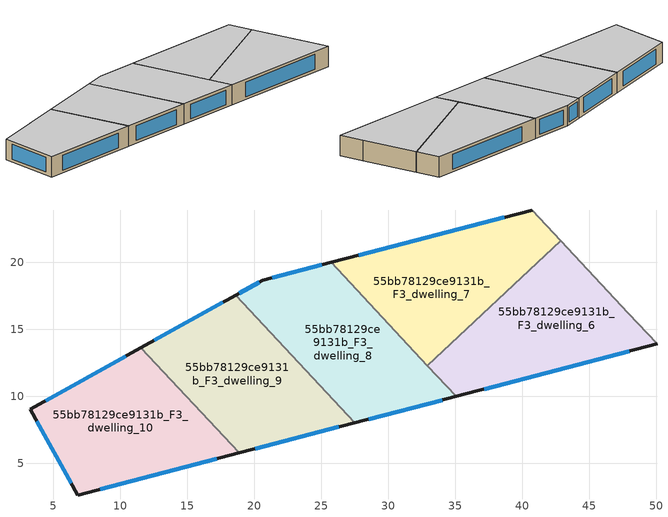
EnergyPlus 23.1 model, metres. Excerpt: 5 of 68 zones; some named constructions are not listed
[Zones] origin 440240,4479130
55bb78129ce9131b_F3_dwelling_10
 floor to 55bb78129ce9131b_F2_dwelling_10 (EU_floor_Construction): 11.53,13.62 18.86,5.76 6.81,2.63 3.28,9.03 z9
 wall outside (EU_wall_Construction): 11.53,13.62 3.28,9.03 6.81,2.63 18.86,5.76 z9:12
 wall to 55bb78129ce9131b_F3_dwelling_9 (EU_wall_Construction): 18.86,5.76 11.53,13.62 z9:12
 window (EU_Window_Construction): 3.77,8.14 6.32,3.52 / 10.39,12.98 4.42,9.66 / 8.48,3.06 17.18,5.33 z9.42:11.58
 ceiling to 55bb78129ce9131b_F4_dwelling_10 (EU_floor_Construction): 18.86,5.76 11.53,13.62 3.28,9.03 6.81,2.63 z12
55bb78129ce9131b_F3_dwelling_6
 floor to 55bb78129ce9131b_F2_dwelling_6 (EU_floor_Construction): 42.88,21.59 50.06,13.89 35.05,9.99 32.9,12.29 z9
 wall outside (EU_wall_Construction): 35.05,9.99 50.06,13.89 z9:12
 wall to 55bb78129ce9131b_F3_dwelling_7 (EU_wall_Construction): 42.88,21.59 32.9,12.29 z9:12
 wall to 55bb78129ce9131b_F3_dwelling_4 (EU_wall_Construction): 50.06,13.89 47.91,16.19 z9:12
 wall to 55bb78129ce9131b_F3_dwelling_8 (EU_wall_Construction): 32.9,12.29 35.05,9.99 z9:12
 wall to 55bb78129ce9131b_F3_dwelling_5 (EU_wall_Construction): 47.91,16.19 42.88,21.59 z9:12
 window (EU_Window_Construction): 37.13,10.53 47.98,13.35 z9.42:11.58
 ceiling to 55bb78129ce9131b_F4_dwelling_6 (EU_floor_Construction): 50.06,13.89 42.88,21.59 32.9,12.29 35.05,9.99 z12
55bb78129ce9131b_F3_dwelling_7
 floor to 55bb78129ce9131b_F2_dwelling_7 (EU_floor_Construction): 40.73,23.89 42.88,21.59 32.9,12.29 25.72,19.99 z9
 wall outside (EU_wall_Construction): 40.73,23.89 25.72,19.99 z9:12
 wall to 55bb78129ce9131b_F3_dwelling_5 (EU_wall_Construction): 42.88,21.59 40.73,23.89 z9:12
 wall to 55bb78129ce9131b_F3_dwelling_8 (EU_wall_Construction): 25.72,19.99 32.9,12.29 z9:12
 window (EU_Window_Construction): 38.65,23.35 27.8,20.53 z9.42:11.58
 ceiling to 55bb78129ce9131b_F4_dwelling_7 (EU_floor_Construction): 42.88,21.59 40.73,23.89 25.72,19.99 32.9,12.29 z12
55bb78129ce9131b_F3_dwelling_8
 floor to 55bb78129ce9131b_F2_dwelling_8 (EU_floor_Construction): 25.72,19.99 35.05,9.99 27.49,8.02 18.6,17.54 20.62,18.67 z9
 wall outside (EU_wall_Construction): 27.49,8.02 35.05,9.99 / 25.72,19.99 20.62,18.67 18.6,17.54 z9:12
 wall to 55bb78129ce9131b_F3_dwelling_9 (EU_wall_Construction): 18.6,17.54 27.49,8.02 z9:12
 window (EU_Window_Construction): 28.54,8.29 34,9.71 / 20.34,18.51 18.88,17.7 / 25.01,19.81 21.33,18.85 z9.42:11.58
 ceiling to 55bb78129ce9131b_F4_dwelling_8 (EU_floor_Construction): 35.05,9.99 25.72,19.99 20.62,18.67 18.6,17.54 27.49,8.02 z12
55bb78129ce9131b_F3_dwelling_9
 floor to 55bb78129ce9131b_F2_dwelling_9 (EU_floor_Construction): 18.6,17.54 27.49,8.02 18.86,5.76 11.53,13.62 z9
 wall outside (EU_wall_Construction): 18.6,17.54 11.53,13.62 / 18.86,5.76 27.49,8.02 z9:12
 window (EU_Window_Construction): 17.62,17 12.51,14.16 / 20.05,6.08 26.29,7.7 z9.42:11.58
 ceiling to 55bb78129ce9131b_F4_dwelling_9 (EU_floor_Construction): 27.49,8.02 18.6,17.54 11.53,13.62 18.86,5.76 z12
[SCHEDULE:FILE] Column Number=1; Rows to Skip at Top=0; Number of Hours of Data=8760; Column Separator=Comma; Interpolate to Timestep=No; Minutes per Item=60; Adjust Schedule for Daylight Savings=Yes
Name | File
EU_Step8_GainSchedule_55bb78129ce9131b_F0_dwelling_6_f000 | ../../schedules/55bb78129ce9131b/55bb78129ce9131b_F0_dwelling_6_f000_gain.csv
EU_Step8_GainSchedule_55bb78129ce9131b_F0_dwelling_7_f000 | ../../schedules/55bb78129ce9131b/55bb78129ce9131b_F0_dwelling_7_f000_gain.csv
EU_Step8_GainSchedule_55bb78129ce9131b_F0_dwelling_8_f000 | ../../schedules/55bb78129ce9131b/55bb78129ce9131b_F0_dwelling_8_f000_gain.csv
EU_Step8_GainSchedule_55bb78129ce9131b_F0_dwelling_9_f000 | ../../schedules/55bb78129ce9131b/55bb78129ce9131b_F0_dwelling_9_f000_gain.csv
EU_Step8_GainSchedule_55bb78129ce9131b_F0_dwelling_10_f000 | ../../schedules/55bb78129ce9131b/55bb78129ce9131b_F0_dwelling_10_f000_gain.csv
EU_Step8_GainSchedule_55bb78129ce9131b_F0_dwelling_11_f000 | ../../schedules/55bb78129ce9131b/55bb78129ce9131b_F0_dwelling_11_f000_gain.csv
EU_Step8_GainSchedule_55bb78129ce9131b_F1_dwelling_0_f000 | ../../schedules/55bb78129ce9131b/55bb78129ce9131b_F1_dwelling_0_f000_gain.csv
EU_Step8_GainSchedule_55bb78129ce9131b_F1_dwelling_1_f000 | ../../schedules/55bb78129ce9131b/55bb78129ce9131b_F1_dwelling_1_f000_gain.csv
EU_Step8_GainSchedule_55bb78129ce9131b_F1_dwelling_2_f000 | ../../schedules/55bb78129ce9131b/55bb78129ce9131b_F1_dwelling_2_f000_gain.csv
EU_Step8_GainSchedule_55bb78129ce9131b_F1_dwelling_3_f000 | ../../schedules/55bb78129ce9131b/55bb78129ce9131b_F1_dwelling_3_f000_gain.csv
EU_Step8_GainSchedule_55bb78129ce9131b_F1_dwelling_4_f000 | ../../schedules/55bb78129ce9131b/55bb78129ce9131b_F1_dwelling_4_f000_gain.csv
EU_Step8_GainSchedule_55bb78129ce9131b_F1_dwelling_5_f000 | ../../schedules/55bb78129ce9131b/55bb78129ce9131b_F1_dwelling_5_f000_gain.csv
EU_Step8_GainSchedule_55bb78129ce9131b_F1_dwelling_6_f000 | ../../schedules/55bb78129ce9131b/55bb78129ce9131b_F1_dwelling_6_f000_gain.csv
EU_Step8_GainSchedule_55bb78129ce9131b_F1_dwelling_7_f000 | ../../schedules/55bb78129ce9131b/55bb78129ce9131b_F1_dwelling_7_f000_gain.csv
EU_Step8_GainSchedule_55bb78129ce9131b_F1_dwelling_8_f000 | ../../schedules/55bb78129ce9131b/55bb78129ce9131b_F1_dwelling_8_f000_gain.csv
EU_Step8_GainSchedule_55bb78129ce9131b_F1_dwelling_9_f000 | ../../schedules/55bb78129ce9131b/55bb78129ce9131b_F1_dwelling_9_f000_gain.csv
EU_Step8_GainSchedule_55bb78129ce9131b_F1_dwelling_10_f000 | ../../schedules/55bb78129ce9131b/55bb78129ce9131b_F1_dwelling_10_f000_gain.csv
EU_Step8_GainSchedule_55bb78129ce9131b_F1_dwelling_11_f000 | ../../schedules/55bb78129ce9131b/55bb78129ce9131b_F1_dwelling_11_f000_gain.csv
EU_Step8_GainSchedule_55bb78129ce9131b_F2_dwelling_0_f000 | ../../schedules/55bb78129ce9131b/55bb78129ce9131b_F2_dwelling_0_f000_gain.csv
EU_Step8_GainSchedule_55bb78129ce9131b_F2_dwelling_1_f000 | ../../schedules/55bb78129ce9131b/55bb78129ce9131b_F2_dwelling_1_f000_gain.csv
EU_Step8_GainSchedule_55bb78129ce9131b_F2_dwelling_2_f000 | ../../schedules/55bb78129ce9131b/55bb78129ce9131b_F2_dwelling_2_f000_gain.csv
EU_Step8_GainSchedule_55bb78129ce9131b_F2_dwelling_3_f000 | ../../schedules/55bb78129ce9131b/55bb78129ce9131b_F2_dwelling_3_f000_gain.csv
EU_Step8_GainSchedule_55bb78129ce9131b_F2_dwelling_4_f000 | ../../schedules/55bb78129ce9131b/55bb78129ce9131b_F2_dwelling_4_f000_gain.csv
EU_Step8_GainSchedule_55bb78129ce9131b_F2_dwelling_5_f000 | ../../schedules/55bb78129ce9131b/55bb78129ce9131b_F2_dwelling_5_f000_gain.csv
EU_Step8_GainSchedule_55bb78129ce9131b_F2_dwelling_6_f000 | ../../schedules/55bb78129ce9131b/55bb78129ce9131b_F2_dwelling_6_f000_gain.csv
EU_Step8_GainSchedule_55bb78129ce9131b_F2_dwelling_7_f000 | ../../schedules/55bb78129ce9131b/55bb78129ce9131b_F2_dwelling_7_f000_gain.csv
EU_Step8_GainSchedule_55bb78129ce9131b_F2_dwelling_8_f000 | ../../schedules/55bb78129ce9131b/55bb78129ce9131b_F2_dwelling_8_f000_gain.csv
EU_Step8_GainSchedule_55bb78129ce9131b_F2_dwelling_9_f000 | ../../schedules/55bb78129ce9131b/55bb78129ce9131b_F2_dwelling_9_f000_gain.csv
EU_Step8_GainSchedule_55bb78129ce9131b_F2_dwelling_10_f000 | ../../schedules/55bb78129ce9131b/55bb78129ce9131b_F2_dwelling_10_f000_gain.csv
